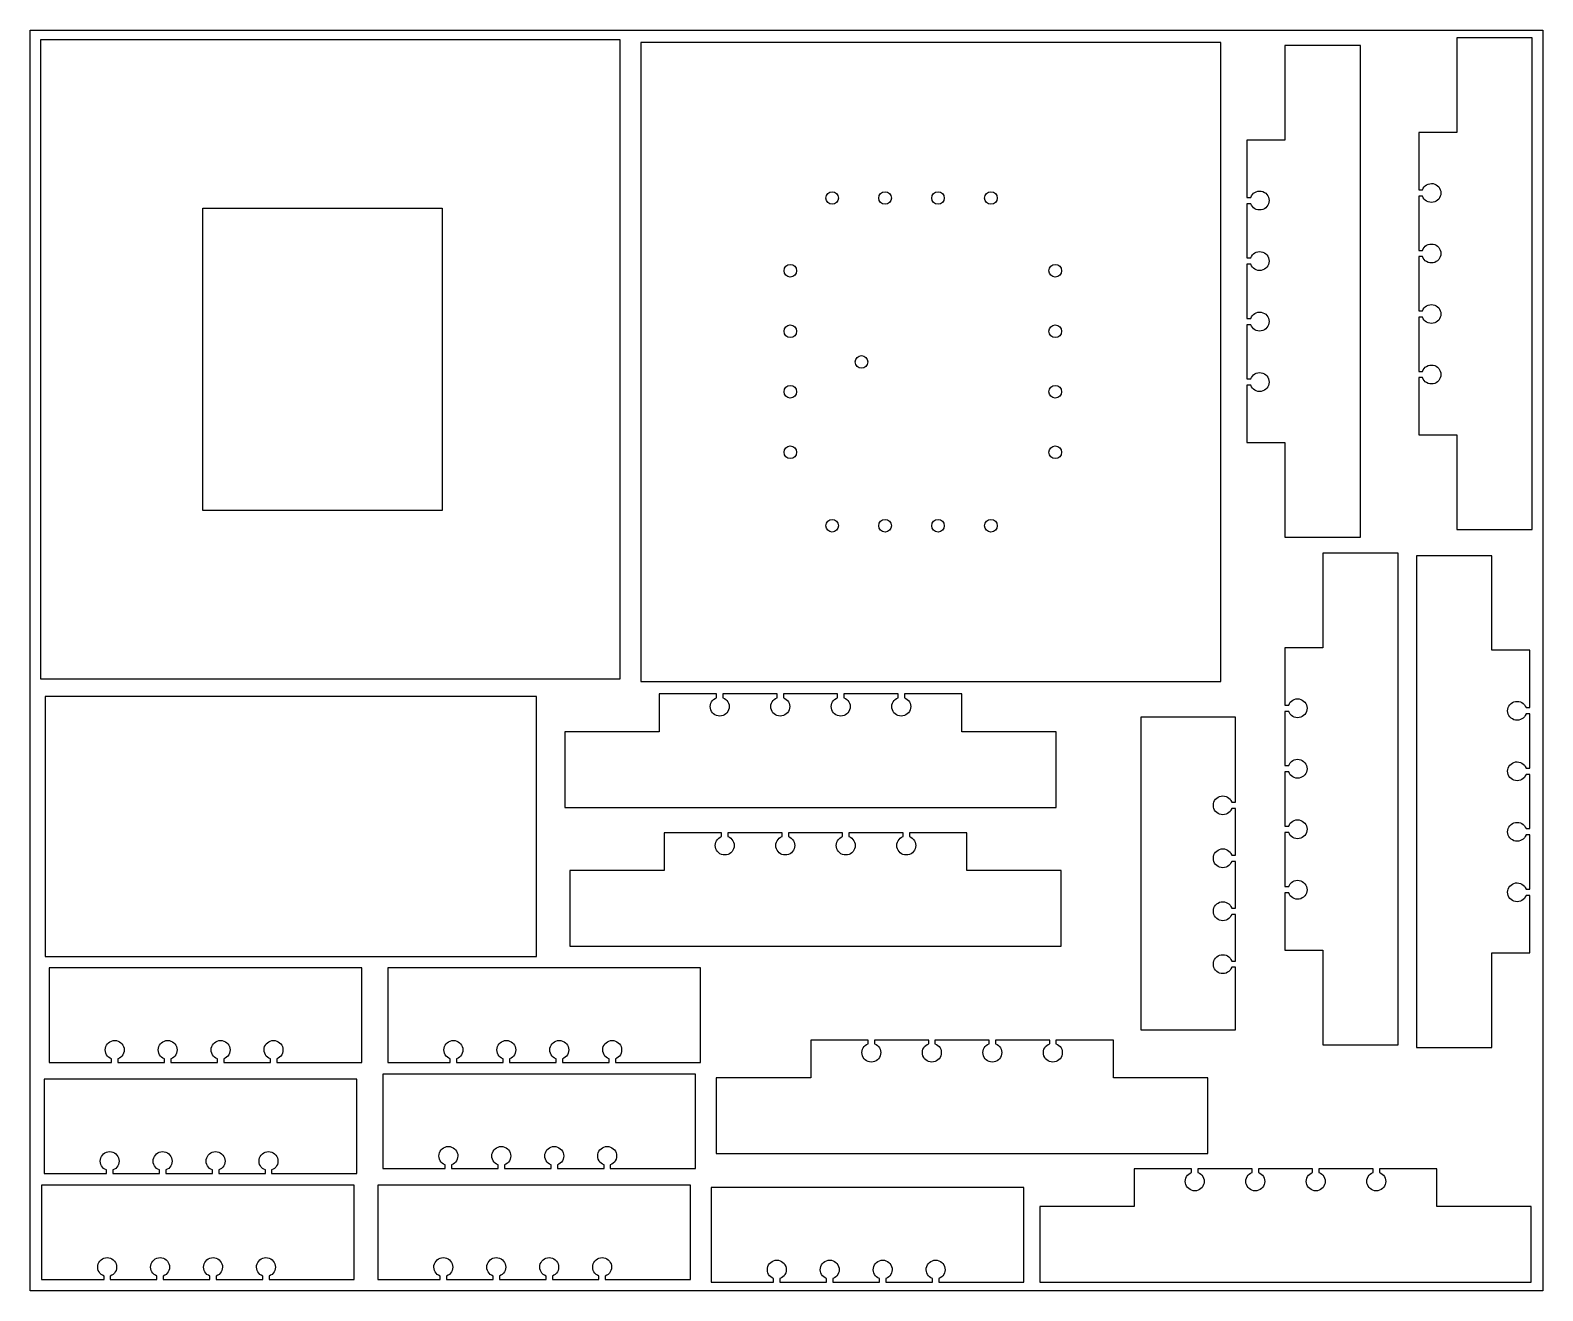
# Model space of a CAD drawing. Header units: millimetres. Extents: x -1000 to 200, y -493 to 507.
import ezdxf

# ---------------------------------------------------------------- set-up
doc = ezdxf.new("R2010")
doc.units = ezdxf.units.MM

msp = doc.modelspace()

# ---------------------------------------------------------------- linework, layer by layer
for points in [[(-999.9, 506.9), (200.1, 506.9), (200.1, -493.1), (-999.9, -493.1)], [(-531.8, 499.3), (-991.8, 499.3), (-991.8, -7.7), (-531.8, -7.7)], [(-55.4, 497.3), (-515.4, 497.3), (-515.4, -9.7), (-55.4, -9.7)], [(-863.1, 125.8), (-863.1, 365.8), (-673.1, 365.8), (-673.1, 125.8)], [(-598.2, -21.7), (-988.2, -21.7), (-988.2, -227.9), (-598.2, -227.9)]]:
    msp.add_lwpolyline(points, close=True)
for points in [[(-31.6, 369.3), (-34.6, 369.3), (-34.6, 326.3), (-31.6, 326.3, -5.828427), (-31.6, 321.3), (-34.6, 321.3), (-34.6, 278.3), (-31.6, 278.3, -5.828427), (-31.6, 273.3), (-34.6, 273.3), (-34.6, 230.3), (-31.6, 230.3, -5.828427), (-31.6, 225.3), (-34.6, 225.3), (-34.6, 179.8), (-4.6, 179.8), (-4.6, 104.8), (55.4, 104.8), (55.4, 494.8), (-4.6, 494.8), (-4.6, 419.8), (-34.6, 419.8), (-34.6, 374.3), (-31.6, 374.3, -5.828427)], [(104.7, 375.3), (101.8, 375.3), (101.8, 332.3), (104.7, 332.3, -5.828427), (104.7, 327.3), (101.8, 327.3), (101.8, 284.3), (104.7, 284.3, -5.828427), (104.7, 279.3), (101.8, 279.3), (101.8, 236.3), (104.7, 236.3, -5.828427), (104.7, 231.3), (101.8, 231.3), (101.8, 185.8), (131.8, 185.8), (131.8, 110.8), (191.8, 110.8), (191.8, 500.8), (131.8, 500.8), (131.8, 425.8), (101.8, 425.8), (101.8, 380.3), (104.7, 380.3, -5.828427)], [(-1.5, -33.5), (-4.5, -33.5), (-4.5, -76.5), (-1.5, -76.5, -5.828427), (-1.5, -81.5), (-4.5, -81.5), (-4.5, -124.5), (-1.5, -124.5, -5.828427), (-1.5, -129.5), (-4.5, -129.5), (-4.5, -172.5), (-1.5, -172.5, -5.828427), (-1.5, -177.5), (-4.5, -177.5), (-4.5, -223), (25.5, -223), (25.5, -298), (85.5, -298), (85.5, 92), (25.5, 92), (25.5, 17), (-4.5, 17), (-4.5, -28.5), (-1.5, -28.5, -5.828427)], [(186.8, -174.5), (189.8, -174.5), (189.8, -131.5), (186.8, -131.5, -5.828427), (186.8, -126.5), (189.8, -126.5), (189.8, -83.5), (186.8, -83.5, -5.828427), (186.8, -78.5), (189.8, -78.5), (189.8, -35.5), (186.8, -35.5, -5.828427), (186.8, -30.5), (189.8, -30.5), (189.8, 15), (159.8, 15), (159.8, 90), (99.8, 90), (99.8, -300), (159.8, -300), (159.8, -225), (189.8, -225), (189.8, -179.5), (186.8, -179.5, -5.828427)], [(-311.4, -22.6), (-311.4, -19.6), (-354.4, -19.6), (-354.4, -22.6, -5.828427), (-359.4, -22.6), (-359.4, -19.6), (-402.4, -19.6), (-402.4, -22.6, -5.828427), (-407.4, -22.6), (-407.4, -19.6), (-450.4, -19.6), (-450.4, -22.6, -5.828427), (-455.4, -22.6), (-455.4, -19.6), (-500.9, -19.6), (-500.9, -49.6), (-575.9, -49.6), (-575.9, -109.6), (-185.9, -109.6), (-185.9, -49.6), (-260.9, -49.6), (-260.9, -19.6), (-306.4, -19.6), (-306.4, -22.6, -5.828427)], [(-43.8, -236.5), (-46.7, -236.5, -5.828427), (-46.7, -231.5), (-43.8, -231.5), (-43.8, -194.5), (-46.7, -194.5, -5.828427), (-46.7, -189.5), (-43.8, -189.5), (-43.8, -152.5), (-46.7, -152.5, -5.828427), (-46.7, -147.5), (-43.8, -147.5), (-43.8, -110.5), (-46.7, -110.5, -5.828427), (-46.7, -105.5), (-43.8, -105.5), (-43.8, -38), (-118.8, -38), (-118.8, -286), (-43.8, -286)], [(-307.4, -132.8), (-307.4, -129.8), (-350.4, -129.8), (-350.4, -132.8, -5.828427), (-355.4, -132.8), (-355.4, -129.8), (-398.4, -129.8), (-398.4, -132.8, -5.828427), (-403.4, -132.8), (-403.4, -129.8), (-446.4, -129.8), (-446.4, -132.8, -5.828427), (-451.4, -132.8), (-451.4, -129.8), (-496.9, -129.8), (-496.9, -159.8), (-571.9, -159.8), (-571.9, -219.8), (-181.9, -219.8), (-181.9, -159.8), (-256.9, -159.8), (-256.9, -129.8), (-302.4, -129.8), (-302.4, -132.8, -5.828427)], [(-935.4, -312), (-935.4, -309.1, -5.828427), (-930.4, -309.1), (-930.4, -312), (-893.4, -312), (-893.4, -309.1, -5.828427), (-888.4, -309.1), (-888.4, -312), (-851.4, -312), (-851.4, -309.1, -5.828427), (-846.4, -309.1), (-846.4, -312), (-809.4, -312), (-809.4, -309.1, -5.828427), (-804.4, -309.1), (-804.4, -312), (-736.9, -312), (-736.9, -237), (-984.9, -237), (-984.9, -312)], [(-666.7, -312), (-666.7, -309.1, -5.828427), (-661.7, -309.1), (-661.7, -312), (-624.7, -312), (-624.7, -309.1, -5.828427), (-619.7, -309.1), (-619.7, -312), (-582.7, -312), (-582.7, -309.1, -5.828427), (-577.7, -309.1), (-577.7, -312), (-540.7, -312), (-540.7, -309.1, -5.828427), (-535.7, -309.1), (-535.7, -312), (-468.2, -312), (-468.2, -237), (-716.2, -237), (-716.2, -312)], [(-191.1, -297.1), (-191.1, -294.2), (-234.1, -294.2), (-234.1, -297.1, -5.828427), (-239.1, -297.1), (-239.1, -294.2), (-282.1, -294.2), (-282.1, -297.1, -5.828427), (-287.1, -297.1), (-287.1, -294.2), (-330.1, -294.2), (-330.1, -297.1, -5.828427), (-335.1, -297.1), (-335.1, -294.2), (-380.6, -294.2), (-380.6, -324.2), (-455.6, -324.2), (-455.6, -384.2), (-65.6, -384.2), (-65.6, -324.2), (-140.6, -324.2), (-140.6, -294.2), (-186.1, -294.2), (-186.1, -297.1, -5.828427)], [(-670.7, -396.2), (-670.7, -393.2, -5.828427), (-665.7, -393.2), (-665.7, -396.2), (-628.7, -396.2), (-628.7, -393.2, -5.828427), (-623.7, -393.2), (-623.7, -396.2), (-586.7, -396.2), (-586.7, -393.2, -5.828427), (-581.7, -393.2), (-581.7, -396.2), (-544.7, -396.2), (-544.7, -393.2, -5.828427), (-539.7, -393.2), (-539.7, -396.2), (-472.2, -396.2), (-472.2, -321.2), (-720.2, -321.2), (-720.2, -396.2)], [(-939.4, -400.2), (-939.4, -397.3, -5.828427), (-934.4, -397.3), (-934.4, -400.2), (-897.4, -400.2), (-897.4, -397.3, -5.828427), (-892.4, -397.3), (-892.4, -400.2), (-855.4, -400.2), (-855.4, -397.3, -5.828427), (-850.4, -397.3), (-850.4, -400.2), (-813.4, -400.2), (-813.4, -397.3, -5.828427), (-808.4, -397.3), (-808.4, -400.2), (-740.9, -400.2), (-740.9, -325.2), (-988.9, -325.2), (-988.9, -400.2)], [(65.5, -399.3), (65.5, -396.3), (22.5, -396.3), (22.5, -399.3, -5.828427), (17.5, -399.3), (17.5, -396.3), (-25.5, -396.3), (-25.5, -399.3, -5.828427), (-30.5, -399.3), (-30.5, -396.3), (-73.5, -396.3), (-73.5, -399.3, -5.828427), (-78.5, -399.3), (-78.5, -396.3), (-124, -396.3), (-124, -426.3), (-199, -426.3), (-199, -486.3), (191, -486.3), (191, -426.3), (116, -426.3), (116, -396.3), (70.5, -396.3), (70.5, -399.3, -5.828427)], [(-941.4, -484.3), (-941.4, -481.4, -5.828427), (-936.4, -481.4), (-936.4, -484.3), (-899.4, -484.3), (-899.4, -481.4, -5.828427), (-894.4, -481.4), (-894.4, -484.3), (-857.4, -484.3), (-857.4, -481.4, -5.828427), (-852.4, -481.4), (-852.4, -484.3), (-815.4, -484.3), (-815.4, -481.4, -5.828427), (-810.4, -481.4), (-810.4, -484.3), (-742.9, -484.3), (-742.9, -409.3), (-990.9, -409.3), (-990.9, -484.3)], [(-674.7, -484.3), (-674.7, -481.4, -5.828427), (-669.7, -481.4), (-669.7, -484.3), (-632.7, -484.3), (-632.7, -481.4, -5.828427), (-627.7, -481.4), (-627.7, -484.3), (-590.7, -484.3), (-590.7, -481.4, -5.828427), (-585.7, -481.4), (-585.7, -484.3), (-548.7, -484.3), (-548.7, -481.4, -5.828427), (-543.7, -481.4), (-543.7, -484.3), (-476.2, -484.3), (-476.2, -409.3), (-724.2, -409.3), (-724.2, -484.3)], [(-410.1, -486.3), (-410.1, -483.4, -5.828427), (-405.1, -483.4), (-405.1, -486.3), (-368.1, -486.3), (-368.1, -483.4, -5.828427), (-363.1, -483.4), (-363.1, -486.3), (-326.1, -486.3), (-326.1, -483.4, -5.828427), (-321.1, -483.4), (-321.1, -486.3), (-284.1, -486.3), (-284.1, -483.4, -5.828427), (-279.1, -483.4), (-279.1, -486.3), (-211.6, -486.3), (-211.6, -411.3), (-459.6, -411.3), (-459.6, -486.3)]]:
    msp.add_lwpolyline(points, format="xyb", close=True)
for centre in [(-363.7, 373.8), (-321.7, 373.8), (-279.7, 373.8), (-237.7, 373.8), (-396.9, 316.1), (-186.7, 316.1), (-396.9, 268.1), (-186.7, 268.1), (-340.4, 243.8), (-396.9, 220.1), (-186.7, 220.1), (-396.9, 172.1), (-186.7, 172.1), (-363.7, 113.8), (-321.7, 113.8), (-279.7, 113.8), (-237.7, 113.8)]:
    msp.add_circle(centre, 5)

doc.saveas('drawing.dxf')
